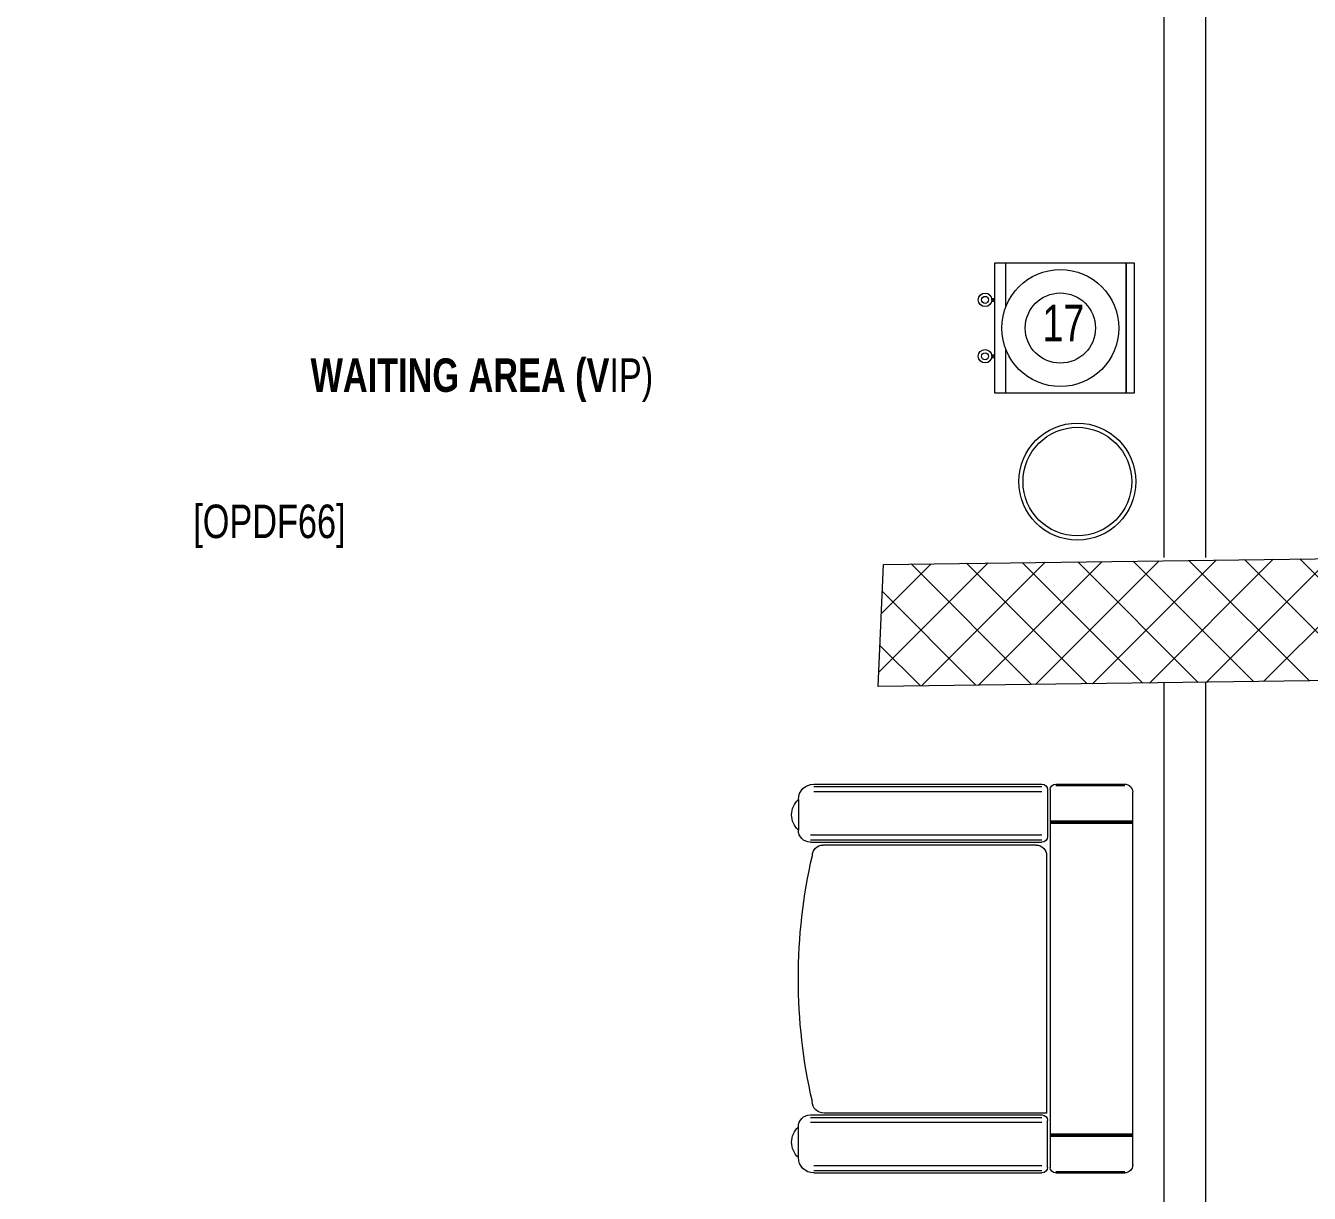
# Model space of a CAD drawing. Header units: millimetres. Extents: x -160614 to 59925, y -157025 to 0.
# Drawn here: x -61547 to -58475, y -102914 to -100120 of the extents above; entities that cross this region are included whole.
import ezdxf

# ---------------------------------------------------------------- set-up
doc = ezdxf.new("R2010")
doc.units = ezdxf.units.MM
doc.header["$LTSCALE"] = 8
for name, color, linetype, lineweight in [('72_EGR_BASE_TEXT', 9, 'Continuous', 5), ('72_EGR_EQP_TAG', 9, 'Continuous', 5), ('C-HYDR-CTCH', 9, 'Continuous', 5), ('Hatch', 9, 'Continuous', 5), ('LOADING', 9, 'Continuous', 5), ('Structure', 9, 'Continuous', 5), ('Walls', 9, 'Continuous', 5)]:
    doc.layers.add(name, color=color, linetype=linetype, lineweight=lineweight)
doc.styles.add('X3G_ENTITY_257CFD', font='swisscl.ttf', dxfattribs={"height": 200})
doc.styles.add('X3G_ENTITY_9EC9', font='swisscl.ttf', dxfattribs={"height": 0.2})
doc.styles.add('X3G_ENTITY_9F38', font='swisscl.ttf', dxfattribs={"height": 0.2})

# ---------------------------------------------------------------- blocks, each defined once
blk = doc.blocks.new('A$C47696aed')
at = {"layer": 'Hatch'}
h = blk.add_hatch(dxfattribs=at)
h.set_pattern_fill('ANSI37', color=256, scale=30)
h.paths.add_polyline_path([(50952.7, 21917.9), (50348.7, 21909.7), (50352.6, 21621.3), (50956.6, 21629.5)])
h.paths.add_polyline_path([(43791.9, 21910.1), (43208.4, 21904.7), (43188.5, 21613.3), (43772, 21618.7)])
h.paths.add_polyline_path([(29414.9, 21902.8), (28815.8, 21898.7), (28810.1, 21605.6), (29409.2, 21609.7)])
h.paths.add_polyline_path([(36600.2, 21904.9), (35999, 21897.4), (35990.7, 21611.8), (36591.9, 21619.3)])
h.paths.add_polyline_path([(22195.7, 21912), (21589.3, 21890.2), (21603.8, 21597.6), (22210.2, 21619.5)])
h.paths.add_polyline_path([(15459.1, 21901.7), (14237.2, 21925.6), (14230.7, 21629.5), (15452.7, 21605.5)])
h.paths.add_polyline_path([(15473.2, 14701.6), (14258.2, 14685.8), (14244.7, 14393.4), (15459.7, 14409.1)])
h.paths.add_polyline_path([(15447.1, 7508.4), (14244, 7492.4), (14238.3, 7199.4), (15441.4, 7215.3)])
h.paths.add_polyline_path([(15465.6, 309.7), (14269, 298.3), (14271.8, 3.8), (15468.5, 15.2)])
h.paths.add_polyline_path([(7830.6, 311.8), (7227.1, 308.1), (7237.7, 22.6), (7841.3, 26.3)])
h.paths.add_polyline_path([(7815.2, 7509.8), (7218.4, 7511.4), (7218.2, 7210.2), (7815.1, 7208.6)])
h.paths.add_polyline_path([(7825.1, 14699.4), (7205.8, 14700.6), (7195.2, 14397.6), (7814.5, 14396.4)])
h.paths.add_polyline_path([(7801.7, 21878.7), (7201.1, 21893.2), (7197.5, 21603.6), (7798.1, 21589.1)])
h.paths.add_polyline_path([(602.6, 21876.9), (0, 21899.6), (1.9, 21611.2), (604.5, 21588.5)])
h.paths.add_polyline_path([(610.4, 7498.6), (8.3, 7491.6), (11.7, 7200), (613.7, 7206.9)])
h.paths.add_polyline_path([(627.9, 303.9), (29.5, 302.9), (34.3, 2.3), (632.7, 3.3)])
h.paths.add_polyline_path([(22214.6, 317.2), (21608.9, 304.3), (21614.6, 3.1), (22220.3, 16)])
h.paths.add_polyline_path([(22208.1, 7509.7), (21613.7, 7492.1), (21615.8, 7195.5), (22210.2, 7213.1)])
h.paths.add_polyline_path([(22199.3, 14717.7), (21600.4, 14710), (21604.4, 14409.9), (22203.4, 14417.6)])
h.paths.add_polyline_path([(29399.7, 14702.4), (28797.7, 14707.1), (28802, 14415), (29403.9, 14410.3)])
h.paths.add_polyline_path([(29403.4, 7519.8), (28799.6, 7502.2), (28813, 7202.1), (29413.1, 7223.2)])
h.paths.add_polyline_path([(29419.5, 303.8), (28815.7, 310.4), (28813.3, 24.7), (29417.2, 18.1)])
h.paths.add_polyline_path([(36618, 314.2), (36020.7, 299.7), (36029.7, 0), (36627, 14.6)])
h.paths.add_polyline_path([(36610.7, 7502.6), (36009.5, 7504.5), (36010.6, 7207.3), (36611.9, 7205.4)])
h.paths.add_polyline_path([(36574.3, 14706.4), (35993.4, 14711.1), (36013.1, 14421.3), (36594, 14416.6)])
h.paths.add_polyline_path([(43777.6, 14705.7), (43180, 14719.4), (43182, 14427.5), (43779.6, 14413.8)])
h.paths.add_polyline_path([(43778.6, 7507.1), (43210.2, 7499.5), (43212, 7205.4), (43780.5, 7213)])
h.paths.add_polyline_path([(43815.7, 310), (43210.4, 307.3), (43211.8, 2.8), (43817, 5.4)])
h.paths.add_polyline_path([(50989.9, 309.5), (50401.9, 325.5), (50388.7, 18.3), (50976.7, 2.3)])
h.paths.add_polyline_path([(50974.1, 7508.9), (50370.9, 7510), (50368.9, 7213.4), (50972.2, 7212.3)])
at = {"layer": 'C-HYDR-CTCH', "color": 4, "flags": 128}
blk.add_lwpolyline([(14258.2, 14685.8), (15473.2, 14701.6), (15459.7, 14409.1), (14244.7, 14393.4), (14258.2, 14685.8)], dxfattribs=at)
blk = doc.blocks.new('single seat')
at = {"layer": 'LOADING'}
for p, q in [((-972742.2, -381703.1), (-972742.2, -382595.5)), ((-972558.1, -381684), (-972723.2, -381684)), ((-972558.1, -381687.4), (-972723.2, -381687.4)), ((-972544.8, -381697.3), (-972544.8, -382601.1)), ((-972538.5, -381697.3), (-972538.5, -381809.5)), ((-971978.9, -381684), (-972525.2, -381684)), ((-971978.9, -381689.9), (-972525.2, -381689.9)), ((-971978.9, -381701.7), (-972525.2, -381701.7)), ((-971942.2, -381720.6), (-971942.2, -381794)), ((-972544.8, -381772.1), (-972742.2, -381772.1)), ((-972544.8, -381774.6), (-972742.2, -381774.6)), ((-972544.8, -381777.1), (-972742.2, -381777.1)), ((-971971, -381805.1), (-972525.2, -381805.1)), ((-971971, -381816.9), (-972525.2, -381816.9)), ((-971971, -381822.8), (-972525.2, -381822.8)), ((-972001, -381829.5), (-972511, -381829.5)), ((-972536.4, -381854.9), (-972536.4, -382471.4)), ((-972536.4, -382471.4), (-972003.7, -382471.4)), ((-971971, -382475.4), (-972525.2, -382475.4)), ((-972538.5, -382600.9), (-972538.5, -382488.7)), ((-971971, -382481.3), (-972525.2, -382481.3)), ((-971971, -382493.1), (-972525.2, -382493.1)), ((-971942.2, -382577.6), (-971942.2, -382504.2)), ((-972544.8, -382521), (-972742.2, -382521)), ((-972544.8, -382523.6), (-972742.2, -382523.6)), ((-972544.8, -382526.1), (-972742.2, -382526.1)), ((-971978.9, -382596.4), (-972525.2, -382596.4)), ((-972558.1, -382610.8), (-972723.2, -382610.8)), ((-972558.1, -382614.2), (-972723.2, -382614.2)), ((-971978.9, -382608.3), (-972525.2, -382608.3)), ((-971978.9, -382614.2), (-972525.2, -382614.2))]:
    blk.add_line(p, q, dxfattribs=at)
for centre, radius, start, end in [((-972723.2, -381703.1), 19.1, 90, 180), ((-972558.1, -381697.3), 13.3, 0, 90), ((-972525.2, -381697.3), 13.3, 90, 180), ((-971978.9, -381720.6), 36.6, 0, 90), ((-971976, -381757.3), 49.9, 312.6462, 47.3538), ((-971971, -381794), 28.8, 270, 0), ((-972525.2, -381809.5), 13.3, 180, 270), ((-972511, -381854.9), 25.3, 90, 180), ((-972001, -381854.9), 25.3, 0, 90), ((-973252.2, -382149.1), 1310, 347.0217, 12.9783), ((-972003.7, -382443.3), 28.1, 270, 0), ((-972525.2, -382488.7), 13.3, 90, 180), ((-971971, -382504.2), 28.8, 0, 90), ((-971976, -382540.9), 49.9, 312.6462, 47.3538), ((-972723.2, -382595.1), 19.1, 180, 270), ((-971978.9, -382577.6), 36.6, 270, 0), ((-972558.1, -382600.9), 13.3, 270, 0), ((-972525.2, -382600.9), 13.3, 180, 270)]:
    blk.add_arc(centre, radius, start, end, dxfattribs=at)
blk = doc.blocks.new('WATER DISPENSER1')
at = {"layer": 'LOADING'}
for p, q in [((39.296, -0.3448), (39.1904, -0.3448)), ((39.5004, -0.3448), (39.3949, -0.3448))]:
    blk.add_line(p, q, dxfattribs=at)
blk.add_lwpolyline([(39.5004, -0.6333), (39.5004, -0.3183), (39.1904, -0.3183), (39.1904, -0.6333), (39.5004, -0.6333)], dxfattribs=at)
for points in [[(39.2749, -0.3183), (39.278, -0.3183), (39.278, -0.3118), (39.2749, -0.3118)], [(39.281, -0.3183), (39.278, -0.3183), (39.278, -0.3118), (39.281, -0.3118)], [(39.4098, -0.3183), (39.4129, -0.3183), (39.4129, -0.3118), (39.4098, -0.3118)], [(39.416, -0.3183), (39.4129, -0.3183), (39.4129, -0.3118), (39.416, -0.3118)], [(39.5004, -0.6333), (39.1904, -0.6333), (39.1904, -0.6529), (39.5004, -0.6529)]]:
    blk.add_lwpolyline(points, close=True, dxfattribs=at)
for centre, radius in [((39.278, -0.2956), 0.0161), ((39.278, -0.2956), 0.00834), ((39.4129, -0.2956), 0.0161), ((39.4129, -0.2956), 0.00834), ((39.3454, -0.4758), 0.14), ((39.3454, -0.4758), 0.084)]:
    blk.add_circle(centre, radius, dxfattribs=at)
blk = doc.blocks.new('WM00001-P')
at = {"layer": 'LOADING'}
for radius in [0.14, 0.13]:
    blk.add_circle((0, 0), radius, dxfattribs=at)
blk = doc.blocks.new('1stF')
at = {"layer": 'Walls', "color": 9}
for p, q in [((-58722.3, -101392.6, 0.1), (-58722.3, -97822.6, 0.1)), ((-58822.3, -101392.6, 0.1), (-58822.3, -99272.6, 0.1)), ((-58822.3, -103842.6, 0.1), (-58822.3, -101692.6, 0.1)), ((-58722.3, -103942.6, 0.1), (-58722.3, -101692.6, 0.1))]:
    blk.add_line(p, q, dxfattribs=at)
at = {"layer": 'LOADING', "color": 9, "xscale": 1000, "yscale": 1000, "zscale": 1000, "rotation": 89.99999999999991}
blk.add_blockref('WATER DISPENSER1', (-59546.4, -140189.1), dxfattribs=at)
at = {"layer": 'LOADING', "color": 9, "extrusion": (-2.24019e-05, -2.23861e-18, -1), "xscale": -1000, "yscale": 1000, "zscale": 1000, "rotation": 180}
blk.add_blockref('WM00001-P', (59029.9, -101211.1, 1.3), dxfattribs=at)
at = {"layer": 'LOADING', "color": 9, "xscale": -1}
blk.add_blockref('single seat', (-1031639.8, 279748.9), dxfattribs=at)
at = {"layer": 'Structure', "color": 9}
blk.add_blockref('A$C47696aed', (-73751.7, -116094.9, 0.1), dxfattribs=at)
at = {"layer": '72_EGR_BASE_TEXT', "color": 9, "char_height": 80, "attachment_point": 2}
for s, insert, style in [('{\\fSwis721 LtCn BT|b1|i0|c0|p34;WAITING AREA (V}IP)', (-60455, -100916.4, 0.1), 'X3G_ENTITY_9EC9'), ('[OPDF66]', (-60963.5, -101266.2, 0.1), 'X3G_ENTITY_9F38')]:
    blk.add_mtext(s, dxfattribs=dict(at, insert=insert, style=style))
at = {"layer": '72_EGR_EQP_TAG', "color": 9, "insert": (-59063.4, -100788.1, 0), "char_height": 87.47, "attachment_point": 2, "style": 'X3G_ENTITY_257CFD'}
blk.add_mtext('17', dxfattribs=at)

msp = doc.modelspace()

# ---------------------------------------------------------------- block references
at = {"layer": '72_EGR_EQP_TAG'}
msp.add_blockref('1stF', (0, 0), dxfattribs=at)

doc.saveas('drawing.dxf')
